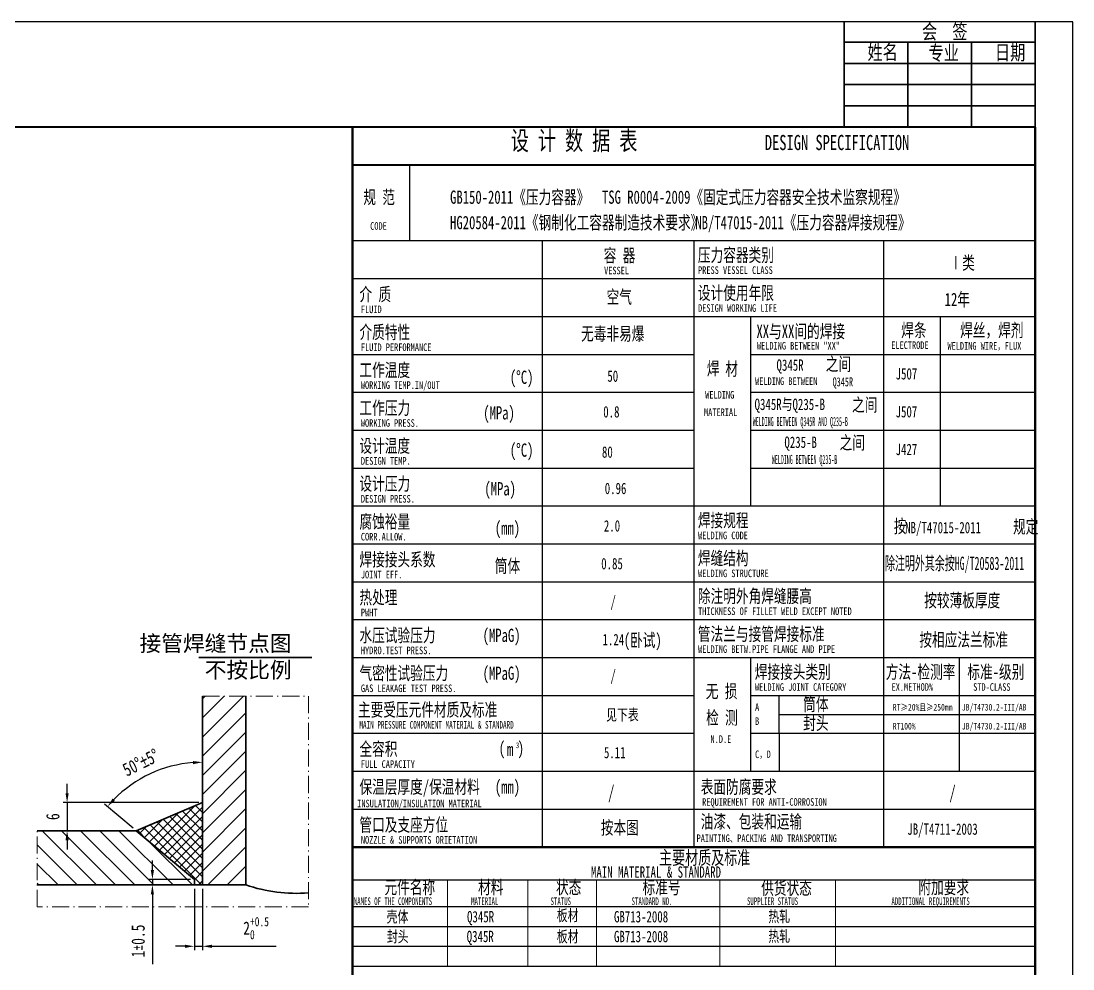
# Model space of a CAD drawing. Header units: millimetres. Extents: x 15321 to 20073, y 1648 to 8378.
# Drawn here: x 17854 to 20073, y 6377 to 8378 of the extents above; entities that cross this region are included whole.
import ezdxf
from ezdxf.enums import TextEntityAlignment as Align

# ---------------------------------------------------------------- set-up
doc = ezdxf.new("R2010")
doc.units = ezdxf.units.MM
doc.header["$MEASUREMENT"] = 0
doc.linetypes.add('ACAD_ISO10W100', pattern=[18.7, 12, -3, 0.7, -3])
doc.layers.get('0').update_dxf_attribs({"lineweight": 35})
for name, color, linetype, lineweight in [('3轮廓、图框', 7, 'Continuous', 40), ('cs', 7, 'Continuous', 40), ('中心线', 1, 'ACAD_ISO10W100', 18), ('细实线', 7, 'Continuous', 18), ('装备线', 1, 'Continuous', 35)]:
    doc.layers.add(name, color=color, linetype=linetype, lineweight=lineweight)
doc.layers.add('4文字、标注、剖面线', color=7, linetype='Continuous')
doc.styles.add('HGCAD', font='', dxfattribs={"width": 0.75})
doc.styles.add('样式 2', font='', dxfattribs={"width": 0.7})
doc.styles.get('HGCAD').set_extended_font_data('SimSun')
doc.styles.get('样式 2').set_extended_font_data('SimSun')
doc.dimstyles.new('HGCAD-7', dxfattribs={"dimscale": 8, "dimtxt": 3.5, "dimasz": 2.5, "dimexe": 1, "dimexo": 1, "dimgap": 2, "dimtad": 1, "dimdec": 1, "dimdsep": 46, "dimtxsty": 'HGCAD', "dimcen": 0, "dimadec": 1, "dimazin": 0, "dimtfac": 1, "dimtdec": 1, "dimtmove": 0, "dimatfit": 1, "dimfxl": 1, "dimtfill": 1, "dimtfillclr": 256, "dimtolj": 1, "dimtzin": 0, "dimarcsym": 1})

# ---------------------------------------------------------------- blocks, each defined once
blk = doc.blocks.new('*D31')
at = {"layer": 'Defpoints', "color": 0}
for p in [(18219.5, 6554.3), (18236.7, 6554.3), (18236.7, 6424.7)]:
    blk.add_point(p, dxfattribs=at)
at = {"layer": '细实线', "color": 0, "lineweight": -2}
for p, q in [((18219.5, 6546.3), (18219.5, 6416.7)), ((18236.7, 6546.3), (18236.7, 6416.7)), ((18199.5, 6424.7), (18179.5, 6424.7)), ((18219.5, 6424.7), (18236.7, 6424.7)), ((18256.7, 6424.7), (18392.2, 6424.7))]:
    blk.add_line(p, q, dxfattribs=at)
at = {"layer": '细实线', "color": 0}
for points in [[(18199.5, 6428), (18199.5, 6421.3), (18219.5, 6424.7)], [(18256.7, 6428), (18256.7, 6421.3), (18236.7, 6424.7)]]:
    blk.add_solid(points, dxfattribs=at)
at = {"layer": '细实线', "color": 0, "insert": (18349.7, 6463), "char_height": 28, "attachment_point": 5, "style": 'HGCAD', "bg_fill": 3, "box_fill_scale": 1.25, "bg_fill_color": 256, "bg_fill_true_color": 13158600, "bg_fill_transparency": 4867212}
blk.add_mtext('\\A1;\\A1;2{\\H0.7x;\\S+0.5^ 0;}', dxfattribs=at)
blk = doc.blocks.new('*D32')
at = {"layer": 'Defpoints', "color": 0}
for p in [(18131, 6554.3), (18219.5, 6565.7), (18219.5, 6554.3)]:
    blk.add_point(p, dxfattribs=at)
at = {"layer": '细实线', "color": 0, "lineweight": -2}
for p, q in [((18131, 6585.7), (18131, 6605.7)), ((18211.5, 6565.7), (18123, 6565.7)), ((18211.5, 6554.3), (18123, 6554.3)), ((18131, 6565.7), (18131, 6554.3)), ((18131, 6534.3), (18131, 6386.6))]:
    blk.add_line(p, q, dxfattribs=at)
at = {"layer": '细实线', "color": 0}
for points in [[(18127.6, 6585.7), (18134.3, 6585.7), (18131, 6565.7)], [(18127.6, 6534.3), (18134.3, 6534.3), (18131, 6554.3)]]:
    blk.add_solid(points, dxfattribs=at)
at = {"layer": '细实线', "color": 0, "insert": (18101, 6435.9), "char_height": 28, "attachment_point": 5, "rotation": 90, "style": 'HGCAD', "bg_fill": 3, "box_fill_scale": 1.25, "bg_fill_color": 256, "bg_fill_true_color": 13158600, "bg_fill_transparency": 7471215}
blk.add_mtext('\\A1;1{\\Fgbenor|c134;%%P}0.5', dxfattribs=at)
blk = doc.blocks.new('*D33')
at = {"layer": 'Defpoints', "color": 0}
for p in [(18236.7, 6727.9), (18096.8, 6668.7)]:
    blk.add_point(p, dxfattribs=at)
at = {"layer": '细实线', "color": 0, "lineweight": -2}
for p, q in [((17951, 6747.9), (17951, 6767.9)), ((18228.7, 6727.9), (17943, 6727.9)), ((17951, 6727.9), (17951, 6668.7)), ((18088.8, 6668.7), (17943, 6668.7)), ((17951, 6648.7), (17951, 6628.7))]:
    blk.add_line(p, q, dxfattribs=at)
at = {"layer": '细实线', "color": 0}
for points in [[(17947.7, 6747.9), (17954.4, 6747.9), (17951, 6727.9)], [(17947.7, 6648.7), (17954.4, 6648.7), (17951, 6668.7)]]:
    blk.add_solid(points, dxfattribs=at)
at = {"layer": '细实线', "color": 0, "insert": (17921, 6698.3), "char_height": 28, "attachment_point": 5, "rotation": 90, "style": 'HGCAD', "bg_fill": 3, "box_fill_scale": 1.25, "bg_fill_color": 256, "bg_fill_true_color": 13158600, "bg_fill_transparency": 4855756}
blk.add_mtext('\\A1;6', dxfattribs=at)
at = {"layer": 'Defpoints', "color": 0}
blk.add_point((17951, 6668.7), dxfattribs=at)
blk = doc.blocks.new('*X29')
at = {"color": 0}
for p, q in [((318.53, 31.49), (308.53, 41.49)), ((322.06, 31.49), (312.06, 41.49)), ((325.6, 31.49), (315.6, 41.49)), ((329.13, 31.49), (319.13, 41.49)), ((332.67, 31.49), (322.67, 41.49)), ((314.99, 31.49), (307.6, 38.88)), ((336.21, 31.49), (328.05, 39.65)), ((311.46, 31.49), (307.6, 35.34)), ((307.92, 31.49), (307.6, 31.81))]:
    blk.add_line(p, q, dxfattribs=at)
blk = doc.blocks.new('*D34')
at = {"layer": 'Defpoints', "color": 0}
for p in [(18236.7, 6952.6), (18096.8, 6668.7), (18219.5, 6565.7), (18236.7, 6554.3)]:
    blk.add_point(p, dxfattribs=at)
at = {"layer": '细实线', "color": 0, "lineweight": -2}
blk.add_line((18090.7, 6673.8), (18029.9, 6724.8), dxfattribs=at)
blk.add_arc((18236.7, 6551.3), 261.9, 94.3766, 135.6234, dxfattribs=at)
at = {"layer": '细实线', "color": 0}
for points in [[(18216.6, 6815.8), (18216.8, 6809.1), (18236.7, 6813.2)], [(18052, 6732.2), (18047, 6736.7), (18036.1, 6719.6)]]:
    blk.add_solid(points, dxfattribs=at)
at = {"layer": '细实线', "color": 0, "insert": (18106.6, 6812.6), "char_height": 28, "attachment_point": 5, "rotation": 26.4702, "style": 'HGCAD', "bg_fill": 3, "box_fill_scale": 1.25, "bg_fill_color": 256, "bg_fill_true_color": 13158600, "bg_fill_transparency": 1382576}
blk.add_mtext('\\A1;50%%D{\\Fgdt|c134;%%P}5%%D', dxfattribs=at)
at = {"layer": 'Defpoints', "color": 0}
blk.add_point((18161.6, 6802.2), dxfattribs=at)
blk = doc.blocks.new('*X30')
at = {"color": 0}
for p, q in [((338.08, 58.77), (345.61, 66.3)), ((338.08, 62.31), (342.07, 66.3)), ((338.08, 65.84), (338.54, 66.3)), ((338.08, 55.24), (346.08, 63.24)), ((338.08, 51.7), (346.08, 59.7)), ((338.08, 48.16), (346.08, 56.16)), ((338.08, 44.63), (346.08, 52.63)), ((338.08, 41.09), (346.08, 49.09)), ((338.08, 37.56), (346.08, 45.56)), ((338.08, 34.02), (346.08, 42.02)), ((339.08, 31.49), (346.08, 38.49)), ((342.62, 31.49), (346.08, 34.95))]:
    blk.add_line(p, q, dxfattribs=at)

msp = doc.modelspace()

# ---------------------------------------------------------------- linework, layer by layer
for p, q in [((19590.55, 8377.92), (19590.55, 8154.26)), ((19993.14, 8376.48), (19993.14, 8154.26)), ((19590.55, 8333.19), (19898.16, 8333.19)), ((19724.75, 8333.19), (19724.75, 8154.26)), ((19858.95, 8333.19), (19858.95, 8154.26)), ((19898.16, 8333.19), (19993.14, 8333.19)), ((19590.55, 8288.46), (19898.23, 8288.46)), ((19898.23, 8288.46), (19993.14, 8288.46)), ((19590.55, 8243.72), (19898.16, 8243.72)), ((19898.16, 8243.72), (19993.14, 8243.72)), ((19993.14, 8198.99), (19590.55, 8198.99)), ((18228.98, 7034.43), (18467.05, 7034.43))]:
    msp.add_line(p, q)
at = {"layer": '3轮廓、图框'}
for p, q in [((18553.14, 8074.26), (19993.14, 8074.26)), ((18553.14, 6634.26), (19993.14, 6634.26))]:
    msp.add_line(p, q, dxfattribs=at)
at = {"layer": '3轮廓、图框', "const_width": 4.8}
for points in [[(19993.14, 8154.26), (15521.14, 8154.26)], [(18553.14, 8154.26), (18553.14, 6634.26)], [(19993.14, 8154.26), (19993.14, 5674.26)], [(18553.14, 6634.26), (19993.14, 6634.26)], [(18553.14, 6634.26), (18553.14, 6341.1)]]:
    msp.add_lwpolyline(points, dxfattribs=at)
at = {"layer": '4文字、标注、剖面线'}
for p, q in [((18673.14, 8074.26), (18673.14, 7914.26)), ((18553.14, 7914.26), (19993.14, 7914.26)), ((18953.14, 7914.26), (18953.14, 6634.26)), ((19273.14, 7914.26), (19273.14, 7034.26)), ((19673.14, 7914.26), (19673.14, 6634.26)), ((18553.14, 7834.26), (19993.14, 7834.26)), ((18553.14, 7754.26), (19993.14, 7754.26)), ((19393.14, 7754.26), (19393.14, 7354.26)), ((19793.14, 7754.26), (19793.14, 7354.26)), ((18553.14, 7674.26), (19273.14, 7674.26)), ((19393.14, 7674.26), (19993.14, 7674.26)), ((18553.14, 7594.26), (19273.14, 7594.26)), ((19393.14, 7594.26), (19993.14, 7594.26)), ((18553.14, 7514.26), (19273.14, 7514.26)), ((19393.14, 7514.26), (19993.14, 7514.26)), ((18553.14, 7434.26), (19273.14, 7434.26)), ((19393.14, 7434.26), (19993.14, 7434.26)), ((18553.14, 7354.26), (19993.14, 7354.26)), ((18553.14, 7274.26), (19993.14, 7274.26)), ((18553.14, 7194.26), (19273.14, 7194.26)), ((19273.14, 7194.26), (19993.14, 7194.26)), ((18553.14, 7114.26), (19273.14, 7114.26)), ((18553.14, 7114.26), (19273.14, 7114.26)), ((19273.14, 7114.26), (19993.14, 7114.26)), ((18553.14, 7034.26), (19273.14, 7034.26)), ((19273.14, 7034.26), (19273.14, 6634.26)), ((19273.14, 7034.26), (19993.14, 7034.26)), ((19393.14, 7034.26), (19393.14, 6794.26)), ((19833.14, 7034.26), (19833.14, 6794.26)), ((18553.14, 6954.26), (19273.14, 6954.26)), ((19393.14, 6954.26), (19993.14, 6954.26)), ((19393.14, 6954.26), (19993.14, 6954.26)), ((19453.14, 6874.26), (19453.14, 6954.26)), ((19453.14, 6914.26), (19993.14, 6914.26)), ((18553.14, 6874.26), (19273.14, 6874.26)), ((19393.14, 6874.26), (19993.14, 6874.26)), ((19453.14, 6874.26), (19993.14, 6874.26)), ((19453.14, 6874.26), (19453.14, 6794.26)), ((18553.14, 6794.26), (19993.14, 6794.26)), ((19273.14, 6794.26), (19993.14, 6794.26)), ((19393.14, 6794.26), (19993.14, 6794.26)), ((18553.14, 6714.26), (19993.14, 6714.26)), ((19273.14, 6714.26), (19993.14, 6714.26)), ((19453.14, 6714.26), (19993.14, 6714.26)), ((18553.14, 6634.26), (19993.14, 6634.26)), ((18553.14, 6634.26), (19993.14, 6634.26)), ((18553.14, 6634.26), (19993.14, 6634.26)), ((18553.14, 6634.26), (19993.14, 6634.26)), ((18553.14, 6564.89), (19993.14, 6564.89)), ((18553.14, 6508.37), (19993.14, 6508.37)), ((18553.14, 6466.55), (19993.14, 6466.55)), ((18553.14, 6424.74), (19993.14, 6424.74)), ((18553.14, 6382.92), (19993.14, 6382.92))]:
    msp.add_line(p, q, dxfattribs=at)
at = {"layer": '4文字、标注、剖面线', "color": 3}
msp.add_lwpolyline([(20073.14, 1648.48), (20073.14, 8376.48), (15321.14, 8376.48), (15321.14, 1648.48)], close=True, dxfattribs=at)
at = {"layer": 'cs', "color": 0, "lineweight": 18}
for p, q in [((18753.69, 6564.89), (18753.69, 6382.92)), ((18923.25, 6564.89), (18923.25, 6382.92)), ((19068.19, 6564.89), (19068.19, 6382.92)), ((19328.4, 6564.89), (19328.4, 6382.92)), ((19571.94, 6564.89), (19571.94, 6382.92))]:
    msp.add_line(p, q, dxfattribs=at)
at = {"layer": '中心线', "ltscale": 3}
for p, q in [((18236.69, 6952.56), (18460.11, 6952.56)), ((18460.11, 6952.56), (18460.11, 6508.13)), ((17887.99, 6508.13), (17887.99, 6668.68))]:
    msp.add_line(p, q, dxfattribs=at)
at = {"layer": '装备线'}
msp.add_line((18096.8, 6668.68), (18236.69, 6727.9), dxfattribs=at)

# ---------------------------------------------------------------- texts
at = {"char_height": 31.313, "width": 201.8203, "attachment_point": 1, "style": 'HGCAD'}
for s, insert in [('会  签', (19754.58, 8371.14)), ('姓名', (19639.71, 8327.94)), ('专业', (19768.45, 8326.41)), ('日期', (19908.56, 8327.15))]:
    msp.add_mtext(s, dxfattribs=dict(at, insert=insert))
at = {"layer": '4文字、标注、剖面线', "style": '样式 2'}
for s, height, width, p in [('设 计 数 据 表', 40, 0.7, (18886.99, 8105.45)), ('DESIGN SPECIFICATION', 32, 0.7, (19423.12, 8105.45)), ('规 范', 28, 0.7, (18576, 7992.09)), ('GB150-2011《压力容器》  TSG R0004-2009《固定式压力容器安全技术监察规程》', 28, 0.7, (18759.03, 7992.09)), ('HG20584-2011《钢制化工容器制造技术要求》', 28, 0.7, (18759.03, 7938.53)), ('NB/T47015-2011《压力容器焊接规程》', 28, 0.7, (19276.48, 7938.53)), ('CODE', 16, 0.7, (18590.44, 7937.23)), ('容 器', 28, 0.7, (19083.17, 7869.12)), ('压力容器类别', 28, 0.7, (19281.83, 7869.91)), ('VESSEL', 16, 0.7, (19083.95, 7843.24)), ('PRESS VESSEL CLASS', 16, 0.7, (19282.19, 7844.03)), ('介 质', 28, 0.7, (18567.81, 7787.2)), ('空气', 28, 0.7, (19089.15, 7781.57)), ('设计使用年限', 28, 0.7, (19281.83, 7789.91)), ('FLUID', 16, 0.7, (18570.81, 7761.32)), ('DESIGN WORKING LIFE ', 16, 0.7, (19282.19, 7764.03)), ('介质特性', 28, 0.7, (18567.81, 7707.2)), ('无毒非易爆', 28, 0.7, (19035.36, 7703.78)), ('XX与XX间的焊接', 28, 0.7, (19405.35, 7708.83)), ('焊条', 28, 0.7, (19710.74, 7711.32)), ('焊丝，焊剂', 28, 0.7, (19835.1, 7711.28)), ('WELDING BETWEEN "XX"', 16, 0.7, (19406.38, 7684.46)), ('ELECTRODE', 16, 0.7, (19689.75, 7685.63)), ('FLUID PERFORMANCE', 16, 0.7, (18570.81, 7681.32)), ('WELDING WIRE，FLUX', 16, 0.7, (19808.39, 7684.1)), ('工作温度', 28, 0.7, (18567.81, 7627.2)), ('焊', 28, 0.7, (19300.74, 7630.58)), ('材', 28, 0.7, (19339.76, 7629.69)), ('Q345R', 24, 0.7, (19447.71, 7639.6)), ('之间', 28, 0.7, (19551.55, 7639.73)), ('(%%dC)', 28, 0.7, (18885.03, 7611.87)), ('50', 24, 0.7, (19090.81, 7616.32)), ('J507', 24, 0.7, (19698.97, 7621.22)), ('WORKING TEMP.IN/OUT', 16, 0.7, (18570.81, 7601.32)), ('WELDING BETWEEN ', 16, 0.7, (19402.55, 7609.73)), ('Q345R', 19.2, 0.6, (19566.03, 7606.68)), ('WELDING', 16, 0.7, (19297.25, 7580.86)), ('工作压力', 28, 0.7, (18567.81, 7547.2)), ('(MPa)', 28, 0.7, (18828.97, 7536.79)), ('Q345R与Q235-B', 24, 0.7, (19401.43, 7556.74)), ('之间', 28, 0.7, (19607.01, 7553.84)), ('0.8', 24, 0.7, (19082.17, 7541.05)), ('MATERIAL', 16, 0.7, (19294.77, 7543.99)), ('J507', 24, 0.7, (19698.97, 7541.22)), ('WORKING PRESS.', 16, 0.7, (18570.81, 7521.32)), ('WELDING BETWEEN Q345R AND Q235-B', 19.2, 0.4, (19397.71, 7522.8)), ('之间', 28, 0.7, (19580.93, 7473.84)), ('设计温度', 28, 0.7, (18567.81, 7467.2)), ('(%%dC)', 28, 0.7, (18885.05, 7458.13)), ('80', 24, 0.7, (19079.42, 7456.04)), ('Q235-B', 24, 0.7, (19464.38, 7476.74)), ('J427', 24, 0.7, (19698.97, 7461.58)), ('DESIGN TEMP.', 16, 0.7, (18570.81, 7441.32)), ('WELDING BETWEEN Q235-B', 19.2, 0.4, (19437.98, 7442.8)), ('设计压力', 28, 0.7, (18567.81, 7387.2)), ('(MPa)', 28, 0.7, (18831.42, 7376.54)), ('0.96', 24, 0.7, (19085.34, 7379.29)), ('DESIGN PRESS.', 16, 0.7, (18570.81, 7361.32)), ('腐蚀裕量', 28, 0.7, (18567.81, 7307.2)), ('(mm)', 28, 0.7, (18853.44, 7293.5)), ('2.0', 24, 0.7, (19083.49, 7300.22)), ('焊接规程', 28, 0.7, (19281.83, 7309.91)), ('CORR.ALLOW.', 16, 0.7, (18570.81, 7281.32)), ('WELDING CODE', 16, 0.7, (19282.19, 7284.03)), ('焊接接头系数', 28, 0.7, (18567.81, 7227.2)), ('焊缝结构', 28, 0.7, (19281.83, 7229.91)), ('筒体', 28, 0.7, (18853.44, 7213.5)), ('0.85', 24, 0.7, (19077.85, 7220.49)), ('JOINT EFF.', 16, 0.7, (18570.81, 7201.32)), ('WELDING STRUCTURE', 16, 0.7, (19282.19, 7204.03)), ('热处理', 28, 0.7, (18567.81, 7147.2)), ('除注明外角焊缝腰高', 28, 0.7, (19281.83, 7149.91)), ('/', 24, 0.7, (19097.33, 7140.49)), ('PWHT', 16, 0.7, (18570.81, 7121.32)), ('THICKNESS OF FILLET WELD EXCEPT NOTED', 16, 0.7, (19282.19, 7124.03)), ('管法兰与接管焊接标准', 28, 0.7, (19281.83, 7069.91)), ('水压试验压力', 28, 0.7, (18567.81, 7067.2)), ('(MPaG)', 28, 0.7, (18827.66, 7067.2)), ('1.24', 24, 0.7, (19080.6, 7060.15)), ('(卧试)', 28, 0.7, (19125.46, 7056.86)), ('按相应法兰标准', 28, 0.7, (19748.97, 7057.99)), ('HYDRO.TEST PRESS.', 16, 0.7, (18570.81, 7041.32)), ('WELDING BETW.PIPE FLANGE AND PIPE', 16, 0.7, (19282.19, 7044.03)), ('气密性试验压力', 28, 0.7, (18567.81, 6987.2)), ('(MPaG)', 28, 0.7, (18827.66, 6987.2)), ('焊接接头类别', 28, 0.7, (19401.83, 6989.91)), ('方法-检测率', 28, 0.7, (19678.17, 6989.91)), ('标准-级别', 28, 0.7, (19850.34, 6989.91)), ('/', 24, 0.7, (19097.33, 6984.27)), ('GAS LEAKAGE TEST PRESS.', 16, 0.7, (18570.81, 6961.32)), ('无 损', 28, 0.7, (19298.54, 6949.1)), ('WELDING JOINT CATEGORY', 16, 0.7, (19402.19, 6964.03)), ('EX.METHOD%', 16, 0.7, (19690.42, 6964.03)), ('STD-CLASS', 16, 0.7, (19862.59, 6964.03)), ('筒体', 28, 0.7, (19504, 6921.87)), ('主要受压元件材质及标准', 28, 0.7, (18564.63, 6910.08)), ('见下表', 24, 0.7, (19088.23, 6901.41)), ('检 测', 28, 0.7, (19299.19, 6893.37)), ('A', 16, 0.7, (19402.47, 6921.61)), ('RT≥20%%%且≥250mm', 14, 0.7, (19693.11, 6922.33)), ('JB/T4730.2-III/AB', 14, 0.7, (19838.92, 6922.33)), ('B', 16, 0.7, (19402.47, 6892.06)), ('封头', 28, 0.7, (19504, 6881.87)), ('MAIN PRESSURE COMPONENT MATERIAL & STANDARD', 16, 0.58, (18567.64, 6884.2)), ('RT100%%%', 14, 0.7, (19693.11, 6882.33)), ('JB/T4730.2-III/AB', 14, 0.7, (19838.92, 6882.33)), ('全容积', 28, 0.7, (18567.81, 6827.2)), ('(  )', 28, 0.7, (18861.73, 6828.59)), ('N.D.E', 16, 0.7, (19308.46, 6853.96)), ('m ', 28, 0.7, (18879.09, 6826.65)), ('3', 12, 0.7, (18897.92, 6842.99)), ('5.11', 24, 0.7, (19083.56, 6821.69)), ('C，D', 16, 0.7, (19402.47, 6821.99)), ('FULL CAPACITY', 16, 0.7, (18570.81, 6801.32)), ('保温层厚度/保温材料', 28, 0.7, (18567.81, 6747.2)), ('(mm)', 28, 0.7, (18853.43, 6747.2)), ('表面防腐要求', 28, 0.7, (19287.81, 6747.2)), ('/', 28, 0.7, (19092.36, 6735.37)), ('/', 28, 0.7, (19812.36, 6735.37)), ('INSULATION/INSULATION MATERIAL', 16, 0.7, (18563.08, 6718.12)), ('REQUIREMENT FOR ANTI-CORROSION', 16, 0.7, (19290.81, 6721.32)), ('油漆、包装和运输', 28, 0.7, (19287.81, 6673.93)), ('管口及支座方位', 28, 0.7, (18567.81, 6667.2)), ('按本图', 28, 0.7, (19076.97, 6661.04)), ('JB/T4711-2003', 24, 0.7, (19723.6, 6660.12)), ('PAINTING、PACKING AND TRANSPORTING', 16, 0.7, (19279.04, 6644.8)), ('NOZZLE & SUPPORTS ORIETATION', 16, 0.7, (18570.81, 6641.32)), ('主要材质及标准', 28.8, 0.7, (19199.86, 6597.34)), ('MAIN MATERIAL & STANDARD', 24, 0.7, (19056.27, 6569.43)), ('元件名称', 28, 0.7, (18620.57, 6535.28)), ('材料', 28, 0.7, (18818.06, 6535.28)), ('状态', 28, 0.7, (18982.46, 6535.28)), ('标准号', 28, 0.7, (19165.03, 6535.28)), ('供货状态', 28, 0.7, (19415.38, 6534)), ('附加要求', 28, 0.7, (19747.06, 6535.28)), ('NAMES OF THE COMPONENTS', 16, 0.55, (18555.88, 6511.85)), ('MATERIAL', 16, 0.55, (18803.43, 6511.85)), ('STATUS', 16, 0.55, (18970.98, 6511.85)), ('STANDARD NO.', 16, 0.55, (19141.92, 6511.85)), ('SUPPLIER STATUS', 16, 0.55, (19385.46, 6511.85)), ('ADDITIONAL REQUIREMENTS', 16, 0.55, (19690.15, 6511.85)), ('壳体', 24, 0.7, (18625.14, 6475.16)), ('板材', 24, 0.7, (18984.12, 6478.16)), ('热轧', 24, 0.7, (19430.55, 6476.03)), ('Q345R', 24, 0.7, (18794.79, 6475.16)), ('GB713-2008', 24, 0.7, (19104.77, 6475.16)), ('封头', 24, 0.7, (18625.74, 6433.45)), ('板材', 24, 0.7, (18984.12, 6433.45)), ('热轧', 24, 0.7, (19430.55, 6434.21)), ('Q345R', 24, 0.7, (18794.1, 6433.45)), ('GB713-2008', 24, 0.7, (19104.77, 6433.35))]:
    msp.add_text(s, height=height, dxfattribs=dict(at, width=width)).set_placement(p)
for s, p in [('接管焊缝节点图', (18264.23, 7047.27)), ('不按比例', (18333.12, 6991.26))]:
    msp.add_text(s, height=33.6, dxfattribs=at).set_placement(p, align=Align.CENTER)
for tag, p, height, width in [('Ⅰ类', (19812.61, 7853.68), 28, 0.7), ('12年', (19802.48, 7776.2), 28, 0.7), ('按', (19695.12, 7297.64), 28, 0.7), ('规定', (19946.71, 7296.55), 28, 0.7), ('NB/T47015-2011', (19719.13, 7296.6), 24, 0.7), ('除注明外其余按HG/T20583-2011', (19676.64, 7219.26), 28, 0.55), ('按较薄板厚度', (19759.35, 7140.87), 28, 0.7)]:
    msp.add_attdef(tag, p, '0', height=height, dxfattribs=dict(at, width=width))

# ---------------------------------------------------------------- next in the draw order: dimensions: what is measured, and where the dimension line sits
at = {"layer": '细实线'}
dim = msp.add_linear_dim(base=(18236.69, 6424.67), p1=(18219.52, 6554.26), p2=(18236.69, 6554.26), text='\\A1;2{\\H0.7x;\\S+0.5^ 0;}', dimstyle='HGCAD-7', dxfattribs=at)
dim.commit()
dim.dimension.update_dxf_attribs({"geometry": '*D31', "text_midpoint": (18349.69, 6424.67), "dimtype": 160})

# ---------------------------------------------------------------- next in the draw order: linework, layer by layer
at = {"layer": '中心线', "ltscale": 3}
msp.add_line((18460.11, 6508.13), (17887.99, 6508.13), dxfattribs=at)
at = {"layer": '装备线'}
for p in [(18328.23, 6952.56), (17887.99, 6554.26)]:
    msp.add_line(p, (18328.23, 6554.26), dxfattribs=at)
msp.add_arc((18434.52, 6862.77), 326.31, 250.989, 274.49795, dxfattribs=at)

# ---------------------------------------------------------------- next in the draw order: dimensions: what is measured, and where the dimension line sits
at = {"layer": '细实线'}
dim = msp.add_linear_dim(base=(18130.95, 6554.26), p1=(18219.52, 6565.7), p2=(18219.52, 6554.26), angle=90, text='1{\\Fgbenor|c134;%%P}0.5', dimstyle='HGCAD-7', dxfattribs=at)
dim.commit()
dim.dimension.update_dxf_attribs({"geometry": '*D32', "text_midpoint": (18130.95, 6435.92), "dimtype": 160})

# ---------------------------------------------------------------- next in the draw order: hatches: boundary and pattern name
h = msp.add_hatch(dxfattribs=at)
h.set_pattern_fill('ANSI37', color=256, scale=4.32, angle=270, style=0)
h.set_pattern_definition([(315, (-2941.136, 3754.501), (9.698677, 9.698677), []), (45, (-2941.136, 3754.501), (-9.698677, 9.698677), [])])
h.paths.add_polyline_path([(18096.8, 6668.68), (18219.52, 6565.7), (18219.52, 6554.26), (18236.69, 6554.26), (18236.69, 6727.9)])

# ---------------------------------------------------------------- next in the draw order: linework, layer by layer
at = {"layer": '装备线'}
msp.add_line((18219.52, 6565.7), (18096.8, 6668.68), dxfattribs=at)

# ---------------------------------------------------------------- next in the draw order: dimensions: what is measured, and where the dimension line sits
at = {"layer": '细实线'}
dim = msp.add_linear_dim(base=(17951.05, 6668.68), p1=(18236.69, 6727.9), p2=(18096.8, 6668.68), angle=90, text='6', dimstyle='HGCAD-7', dxfattribs=at)
dim.commit()
dim.dimension.update_dxf_attribs({"geometry": '*D33', "text_midpoint": (17951.05, 6698.29), "dimtype": 160})

# ---------------------------------------------------------------- next in the draw order: block references
at = {"layer": '细实线', "xscale": 11.44232890858257, "yscale": 11.4423289086044, "zscale": 11.44232890859521}
msp.add_blockref('*X29', (14368.29, 6193.94), dxfattribs=at)

# ---------------------------------------------------------------- next in the draw order: dimensions: what is measured, and where the dimension line sits
at = {"layer": '细实线'}
dim = msp.add_angular_dim_2l(base=(18161.57, 6802.19), line1=((18236.69, 6952.56), (18236.69, 6554.26)), line2=((18219.52, 6565.7), (18096.8, 6668.68)), text='50%%D{\\Fgdt|c134;%%P}5%%D', dimstyle='HGCAD-7', dxfattribs=at)
dim.commit()
dim.dimension.update_dxf_attribs({"geometry": '*D34', "text_midpoint": (18119.95, 6785.74), "dimtype": 162})

# ---------------------------------------------------------------- next in the draw order: linework, layer by layer
at = {"layer": '装备线'}
for p, q in [((18236.69, 6952.56), (18236.69, 6554.26)), ((17887.99, 6668.68), (18096.8, 6668.68)), ((18219.52, 6565.7), (18219.52, 6554.26))]:
    msp.add_line(p, q, dxfattribs=at)

# ---------------------------------------------------------------- next in the draw order: block references
at = {"layer": '细实线', "xscale": 11.44232890858257, "yscale": 11.4423289086044, "zscale": 11.44232890859521}
msp.add_blockref('*X30', (14368.29, 6193.94), dxfattribs=at)

doc.saveas('drawing.dxf')
